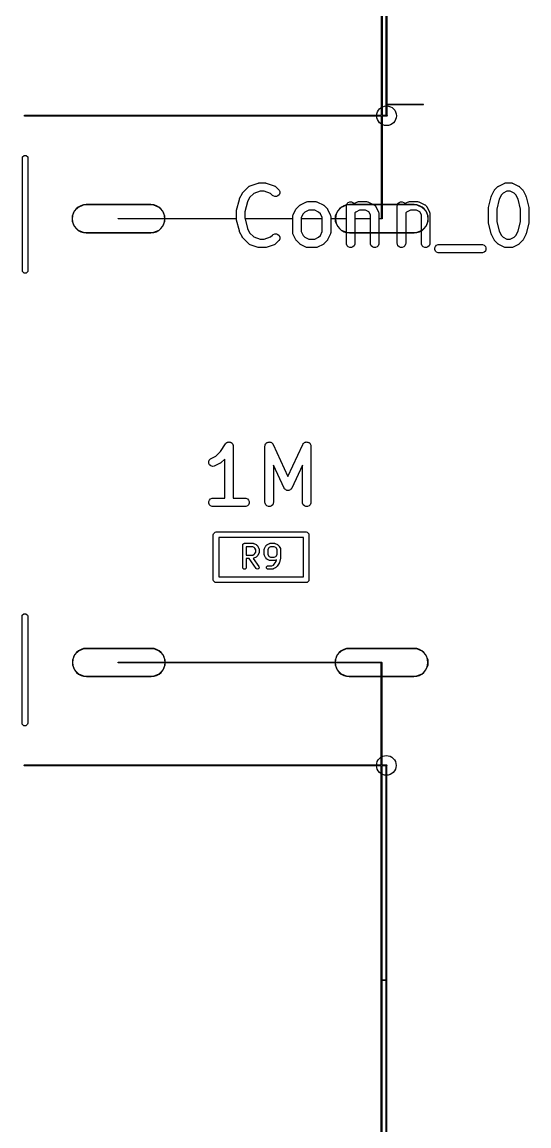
# Model space of a CAD drawing. Extents: x 2.08 to 4.63, y -4.92 to -2.81.
# Drawn here: x 2.085 to 2.44, y -4.408 to -3.635 of the extents above; entities that cross this region are included whole.
import ezdxf

# ---------------------------------------------------------------- set-up
doc = ezdxf.new("R2010")
doc.units = 0
doc.header["$MEASUREMENT"] = 0
doc.layers.add('BLACK', color=7, linetype='CONTINUOUS')

msp = doc.modelspace()

# ---------------------------------------------------------------- linework, layer by layer
at = {"layer": 'BLACK', "linetype": 'CONTINUOUS'}
for p, q in [((2.33661, -3.70046), (2.33661, -3.55321)), ((2.34035, -3.55321), (2.34035, -3.69278)), ((2.337, -3.55617), (2.337, -3.70046)), ((2.33995, -3.70046), (2.33995, -3.55617)), ((2.34035, -3.69278), (2.36574, -3.69278)), ((2.36574, -3.69278), (2.36582, -3.69279)), ((2.36582, -3.69279), (2.36592, -3.6929)), ((2.36592, -3.6929), (2.36592, -3.69305)), ((2.08664, -3.7007), (2.08685, -3.70049)), ((2.08685, -3.70049), (2.087, -3.70046)), ((2.087, -3.70046), (2.33661, -3.70046)), ((2.337, -3.70046), (2.33995, -3.70046)), ((2.36574, -3.69317), (2.34035, -3.69317)), ((2.34035, -3.69317), (2.34035, -3.70053)), ((2.34035, -3.70053), (2.34051, -3.7007)), ((2.36582, -3.69316), (2.36574, -3.69317)), ((2.36592, -3.69305), (2.36582, -3.69316)), ((2.08664, -3.701), (2.08664, -3.7007)), ((2.08685, -3.70121), (2.08664, -3.701)), ((2.087, -3.70124), (2.08685, -3.70121)), ((2.33661, -3.70124), (2.087, -3.70124)), ((2.33661, -3.7727), (2.33661, -3.70124)), ((2.34015, -3.70124), (2.337, -3.70124)), ((2.337, -3.70124), (2.337, -3.7727)), ((2.3403, -3.70121), (2.34015, -3.70124)), ((2.34051, -3.701), (2.3403, -3.70121)), ((2.34051, -3.7007), (2.34051, -3.701)), ((2.08523, -3.73038), (2.08538, -3.72962)), ((2.08523, -3.80912), (2.08523, -3.73038)), ((2.08538, -3.72962), (2.08644, -3.72856)), ((2.08644, -3.72856), (2.08795, -3.72856)), ((2.08795, -3.72856), (2.08902, -3.72962)), ((2.08902, -3.72962), (2.08917, -3.73038)), ((2.08917, -3.73038), (2.08917, -3.80912)), ((2.23939, -3.75476), (2.23946, -3.75468)), ((2.23946, -3.75468), (2.23951, -3.75459)), ((2.23951, -3.75459), (2.23957, -3.75454)), ((2.23957, -3.75454), (2.23976, -3.75432)), ((2.23976, -3.75432), (2.24351, -3.75057)), ((2.24351, -3.75057), (2.24395, -3.7502)), ((2.24395, -3.7502), (2.24405, -3.75016)), ((2.24405, -3.75016), (2.24413, -3.75009)), ((2.24413, -3.75009), (2.24466, -3.74985)), ((2.24466, -3.74985), (2.25028, -3.74798)), ((2.2517, -3.75373), (2.24719, -3.75524)), ((2.25028, -3.74798), (2.25057, -3.74791)), ((2.25057, -3.74791), (2.25064, -3.74788)), ((2.25064, -3.74788), (2.25075, -3.74787)), ((2.25075, -3.74787), (2.25085, -3.74785)), ((2.25085, -3.74785), (2.25093, -3.74786)), ((2.25093, -3.74786), (2.25122, -3.74783)), ((2.25122, -3.74783), (2.25497, -3.74783)), ((2.25449, -3.75373), (2.2517, -3.75373)), ((2.259, -3.75524), (2.25449, -3.75373)), ((2.25497, -3.74783), (2.25526, -3.74786)), ((2.25526, -3.74786), (2.25534, -3.74785)), ((2.25534, -3.74785), (2.25544, -3.74787)), ((2.25544, -3.74787), (2.25554, -3.74788)), ((2.25554, -3.74788), (2.25562, -3.74791)), ((2.25562, -3.74791), (2.2559, -3.74798)), ((2.2559, -3.74798), (2.26153, -3.74985)), ((2.26153, -3.74985), (2.26205, -3.75009)), ((2.26205, -3.75009), (2.26213, -3.75016)), ((2.26213, -3.75016), (2.26223, -3.7502)), ((2.26223, -3.7502), (2.26268, -3.75057)), ((2.26268, -3.75057), (2.26456, -3.75244)), ((2.26456, -3.75244), (2.26492, -3.75289)), ((2.26492, -3.75289), (2.26536, -3.75395)), ((2.26536, -3.75395), (2.26536, -3.75511)), ((2.41356, -3.75696), (2.41543, -3.75321)), ((2.41543, -3.75321), (2.41559, -3.75296)), ((2.41559, -3.75296), (2.41562, -3.75289)), ((2.41562, -3.75289), (2.41568, -3.75281)), ((2.41568, -3.75281), (2.41574, -3.75272)), ((2.41574, -3.75272), (2.4158, -3.75267)), ((2.4158, -3.75267), (2.41598, -3.75244)), ((2.41598, -3.75244), (2.41786, -3.75057)), ((2.41786, -3.75057), (2.41809, -3.75038)), ((2.41809, -3.75038), (2.41814, -3.75032)), ((2.41814, -3.75032), (2.41823, -3.75027)), ((2.41823, -3.75027), (2.41831, -3.7502)), ((2.41831, -3.7502), (2.41838, -3.75017)), ((2.41838, -3.75017), (2.41863, -3.75001)), ((2.41863, -3.75001), (2.42238, -3.74814)), ((2.42439, -3.75373), (2.4217, -3.75508)), ((2.42238, -3.74814), (2.42292, -3.74793)), ((2.42292, -3.74793), (2.42302, -3.74792)), ((2.42302, -3.74792), (2.42312, -3.74788)), ((2.42312, -3.74788), (2.4237, -3.74783)), ((2.4237, -3.74783), (2.42745, -3.74783)), ((2.42675, -3.75373), (2.42439, -3.75373)), ((2.42945, -3.75508), (2.42675, -3.75373)), ((2.42745, -3.74783), (2.42802, -3.74788)), ((2.42802, -3.74788), (2.42812, -3.74792)), ((2.42812, -3.74792), (2.42823, -3.74793)), ((2.42823, -3.74793), (2.42877, -3.74814)), ((2.42877, -3.74814), (2.43252, -3.75001)), ((2.43252, -3.75001), (2.43276, -3.75017)), ((2.43276, -3.75017), (2.43284, -3.7502)), ((2.43284, -3.7502), (2.43292, -3.75027)), ((2.43292, -3.75027), (2.43301, -3.75032)), ((2.43301, -3.75032), (2.43306, -3.75038)), ((2.43306, -3.75038), (2.43328, -3.75057)), ((2.43328, -3.75057), (2.43516, -3.75244)), ((2.43516, -3.75244), (2.43534, -3.75267)), ((2.43534, -3.75267), (2.4354, -3.75272)), ((2.4354, -3.75272), (2.43546, -3.75281)), ((2.43546, -3.75281), (2.43553, -3.75289)), ((2.43553, -3.75289), (2.43556, -3.75296)), ((2.43556, -3.75296), (2.43571, -3.75321)), ((2.43571, -3.75321), (2.43759, -3.75696)), ((2.23523, -3.76694), (2.23711, -3.75944)), ((2.23711, -3.75944), (2.23712, -3.7594)), ((2.23712, -3.75937), (2.23721, -3.75913)), ((2.23712, -3.7594), (2.23712, -3.75937)), ((2.23721, -3.75913), (2.2373, -3.75889)), ((2.2373, -3.75889), (2.23731, -3.75888)), ((2.23731, -3.75888), (2.23733, -3.75883)), ((2.23733, -3.75883), (2.2392, -3.75508)), ((2.2392, -3.75508), (2.23936, -3.75484)), ((2.23936, -3.75484), (2.23939, -3.75476)), ((2.24276, -3.76118), (2.24105, -3.76802)), ((2.24427, -3.75815), (2.24276, -3.76118)), ((2.24719, -3.75524), (2.24427, -3.75815)), ((2.26038, -3.75662), (2.259, -3.75524)), ((2.26083, -3.75698), (2.26038, -3.75662)), ((2.26189, -3.75743), (2.26083, -3.75698)), ((2.26304, -3.75743), (2.26189, -3.75743)), ((2.26411, -3.75698), (2.26304, -3.75743)), ((2.26492, -3.75617), (2.26411, -3.75698)), ((2.26536, -3.75511), (2.26492, -3.75617)), ((2.27989, -3.76314), (2.28364, -3.76126)), ((2.28364, -3.76126), (2.28418, -3.76106)), ((2.28418, -3.76106), (2.28429, -3.76105)), ((2.28429, -3.76105), (2.28439, -3.76101)), ((2.28439, -3.76101), (2.28496, -3.76095)), ((2.28496, -3.76095), (2.29059, -3.76095)), ((2.29059, -3.76095), (2.29116, -3.76101)), ((2.29116, -3.76101), (2.29126, -3.76105)), ((2.29126, -3.76105), (2.29137, -3.76106)), ((2.29137, -3.76106), (2.29191, -3.76126)), ((2.29191, -3.76126), (2.29566, -3.76314)), ((2.31206, -3.76333), (2.31251, -3.76226)), ((2.31251, -3.76226), (2.31332, -3.76145)), ((2.31332, -3.76145), (2.31438, -3.76101)), ((2.31438, -3.76101), (2.31554, -3.76101)), ((2.31554, -3.76101), (2.3166, -3.76145)), ((2.3166, -3.76145), (2.31736, -3.76221)), ((2.31736, -3.76221), (2.31926, -3.76126)), ((2.31926, -3.76126), (2.3198, -3.76106)), ((2.3198, -3.76106), (2.31991, -3.76105)), ((2.31991, -3.76105), (2.32001, -3.76101)), ((2.32001, -3.76101), (2.32058, -3.76095)), ((2.32058, -3.76095), (2.32621, -3.76095)), ((2.32621, -3.76095), (2.32679, -3.76101)), ((2.32679, -3.76101), (2.32688, -3.76105)), ((2.32688, -3.76105), (2.32699, -3.76106)), ((2.32699, -3.76106), (2.32753, -3.76126)), ((2.32753, -3.76126), (2.33128, -3.76314)), ((2.34769, -3.76333), (2.34813, -3.76226)), ((2.34813, -3.76226), (2.34894, -3.76145)), ((2.34894, -3.76145), (2.35001, -3.76101)), ((2.35001, -3.76101), (2.35116, -3.76101)), ((2.35116, -3.76101), (2.35222, -3.76145)), ((2.35222, -3.76145), (2.35299, -3.76221)), ((2.35299, -3.76221), (2.35488, -3.76126)), ((2.35488, -3.76126), (2.35543, -3.76106)), ((2.35543, -3.76106), (2.35553, -3.76105)), ((2.35553, -3.76105), (2.35563, -3.76101)), ((2.35563, -3.76101), (2.35621, -3.76095)), ((2.35621, -3.76095), (2.36183, -3.76095)), ((2.36183, -3.76095), (2.36241, -3.76101)), ((2.36241, -3.76101), (2.3625, -3.76105)), ((2.3625, -3.76105), (2.36261, -3.76106)), ((2.36261, -3.76106), (2.36315, -3.76126)), ((2.36315, -3.76126), (2.3669, -3.76314)), ((2.41146, -3.76506), (2.41333, -3.75756)), ((2.41333, -3.75756), (2.41335, -3.75752)), ((2.41335, -3.7575), (2.41344, -3.75726)), ((2.41335, -3.75752), (2.41335, -3.7575)), ((2.41344, -3.75726), (2.41353, -3.75702)), ((2.41353, -3.75702), (2.41354, -3.757)), ((2.41354, -3.757), (2.41356, -3.75696)), ((2.41898, -3.75931), (2.41728, -3.76614)), ((2.4205, -3.75628), (2.41898, -3.75931)), ((2.4217, -3.75508), (2.4205, -3.75628)), ((2.43064, -3.75628), (2.42945, -3.75508)), ((2.43216, -3.75931), (2.43064, -3.75628)), ((2.43387, -3.76614), (2.43216, -3.75931)), ((2.43759, -3.75696), (2.4376, -3.757)), ((2.4376, -3.757), (2.43762, -3.75702)), ((2.43762, -3.75702), (2.4377, -3.75726)), ((2.4377, -3.75726), (2.43779, -3.7575)), ((2.43779, -3.7575), (2.43779, -3.75752)), ((2.43779, -3.75752), (2.43781, -3.75756)), ((2.43781, -3.75756), (2.43968, -3.76506)), ((2.12026, -3.77098), (2.12173, -3.76743)), ((2.12173, -3.76743), (2.12445, -3.76471)), ((2.12445, -3.76471), (2.12799, -3.76324)), ((2.12799, -3.76324), (2.12991, -3.76306)), ((2.12991, -3.76306), (2.17519, -3.76306)), ((2.17519, -3.76306), (2.12991, -3.76306)), ((2.17519, -3.76306), (2.17711, -3.76324)), ((2.17711, -3.76324), (2.18066, -3.76471)), ((2.18066, -3.76471), (2.18337, -3.76743)), ((2.18337, -3.76743), (2.18484, -3.77098)), ((2.23514, -3.76765), (2.23515, -3.76755)), ((2.23514, -3.7727), (2.23514, -3.76765)), ((2.23515, -3.76751), (2.23518, -3.76729)), ((2.23515, -3.76755), (2.23515, -3.76751)), ((2.23518, -3.76729), (2.2352, -3.76708)), ((2.2352, -3.76708), (2.23522, -3.76704)), ((2.23522, -3.76704), (2.23523, -3.76694)), ((2.24105, -3.76802), (2.24105, -3.7727)), ((2.27462, -3.77062), (2.27482, -3.77008)), ((2.27482, -3.77008), (2.2767, -3.76633)), ((2.2767, -3.76633), (2.27686, -3.76608)), ((2.27686, -3.76608), (2.27688, -3.76601)), ((2.27688, -3.76601), (2.27695, -3.76593)), ((2.27695, -3.76593), (2.27701, -3.76584)), ((2.27701, -3.76584), (2.27707, -3.76579)), ((2.27707, -3.76579), (2.27725, -3.76557)), ((2.27725, -3.76557), (2.27913, -3.76369)), ((2.27913, -3.76369), (2.27935, -3.7635)), ((2.27935, -3.7635), (2.2794, -3.76345)), ((2.2794, -3.76345), (2.27949, -3.76339)), ((2.27949, -3.76339), (2.27957, -3.76332)), ((2.27957, -3.76332), (2.27965, -3.76329)), ((2.27965, -3.76329), (2.27989, -3.76314)), ((2.28177, -3.7694), (2.28042, -3.7721)), ((2.28296, -3.76821), (2.28177, -3.7694)), ((2.28566, -3.76686), (2.28296, -3.76821)), ((2.28989, -3.76686), (2.28566, -3.76686)), ((2.29259, -3.76821), (2.28989, -3.76686)), ((2.29379, -3.7694), (2.29259, -3.76821)), ((2.29513, -3.7721), (2.29379, -3.7694)), ((2.29566, -3.76314), (2.29591, -3.76329)), ((2.29591, -3.76329), (2.29598, -3.76332)), ((2.29598, -3.76332), (2.29606, -3.76339)), ((2.29606, -3.76339), (2.29615, -3.76345)), ((2.29615, -3.76345), (2.2962, -3.7635)), ((2.2962, -3.7635), (2.29643, -3.76369)), ((2.29643, -3.76369), (2.2983, -3.76557)), ((2.2983, -3.76557), (2.29849, -3.76579)), ((2.29849, -3.76579), (2.29855, -3.76584)), ((2.29855, -3.76584), (2.2986, -3.76593)), ((2.2986, -3.76593), (2.29867, -3.76601)), ((2.29867, -3.76601), (2.2987, -3.76608)), ((2.2987, -3.76608), (2.29885, -3.76633)), ((2.29885, -3.76633), (2.30073, -3.77008)), ((2.30073, -3.77008), (2.30094, -3.77062)), ((2.30451, -3.77098), (2.30598, -3.76743)), ((2.30598, -3.76743), (2.3087, -3.76471)), ((2.3087, -3.76471), (2.31225, -3.76324)), ((2.31201, -3.7639), (2.31206, -3.76333)), ((2.31201, -3.7727), (2.31201, -3.7639)), ((2.31225, -3.76324), (2.31417, -3.76306)), ((2.31417, -3.76306), (2.35944, -3.76306)), ((2.35944, -3.76306), (2.31417, -3.76306)), ((2.31858, -3.76821), (2.31791, -3.76888)), ((2.31791, -3.76888), (2.31791, -3.7727)), ((2.32128, -3.76686), (2.31858, -3.76821)), ((2.32551, -3.76686), (2.32128, -3.76686)), ((2.32776, -3.76798), (2.32551, -3.76686)), ((2.32888, -3.77022), (2.32776, -3.76798)), ((2.33128, -3.76314), (2.33138, -3.7632)), ((2.33138, -3.7632), (2.33142, -3.76321)), ((2.33142, -3.76321), (2.33148, -3.76326)), ((2.33148, -3.76326), (2.33177, -3.76345)), ((2.33177, -3.76345), (2.33201, -3.76373)), ((2.33201, -3.76373), (2.33229, -3.76397)), ((2.33229, -3.76397), (2.33247, -3.76426)), ((2.33247, -3.76426), (2.33252, -3.76432)), ((2.33252, -3.76432), (2.33254, -3.76436)), ((2.33254, -3.76436), (2.3326, -3.76446)), ((2.3326, -3.76446), (2.33447, -3.76821)), ((2.33447, -3.76821), (2.33468, -3.76875)), ((2.33468, -3.76875), (2.33469, -3.76885)), ((2.33469, -3.76885), (2.33473, -3.76895)), ((2.33473, -3.76895), (2.33479, -3.76953)), ((2.33479, -3.76953), (2.33479, -3.7727)), ((2.34763, -3.7639), (2.34769, -3.76333)), ((2.34763, -3.79015), (2.34763, -3.7639)), ((2.3542, -3.76821), (2.35353, -3.76888)), ((2.35353, -3.76888), (2.35353, -3.79015)), ((2.3569, -3.76686), (2.3542, -3.76821)), ((2.36113, -3.76686), (2.3569, -3.76686)), ((2.35944, -3.76306), (2.36136, -3.76324)), ((2.36338, -3.76798), (2.36113, -3.76686)), ((2.36136, -3.76324), (2.36491, -3.76471)), ((2.3645, -3.77022), (2.36338, -3.76798)), ((2.36491, -3.76471), (2.36763, -3.76743)), ((2.3669, -3.76314), (2.367, -3.7632)), ((2.367, -3.7632), (2.36704, -3.76321)), ((2.36704, -3.76321), (2.3671, -3.76326)), ((2.3671, -3.76326), (2.36739, -3.76345)), ((2.36739, -3.76345), (2.36763, -3.76373)), ((2.36763, -3.76373), (2.36791, -3.76397)), ((2.36763, -3.76743), (2.36909, -3.77098)), ((2.36791, -3.76397), (2.3681, -3.76426)), ((2.3681, -3.76426), (2.36814, -3.76432)), ((2.36814, -3.76432), (2.36816, -3.76436)), ((2.36816, -3.76436), (2.36822, -3.76446)), ((2.36822, -3.76446), (2.3701, -3.76821)), ((2.3701, -3.76821), (2.3703, -3.76875)), ((2.3703, -3.76875), (2.37031, -3.76885)), ((2.37031, -3.76885), (2.37035, -3.76895)), ((2.37035, -3.76895), (2.37041, -3.76953)), ((2.37041, -3.76953), (2.37041, -3.79015)), ((2.41137, -3.76563), (2.41141, -3.76542)), ((2.41138, -3.76568), (2.41137, -3.76563)), ((2.41137, -3.76578), (2.41138, -3.76568)), ((2.41137, -3.77515), (2.41137, -3.76578)), ((2.41141, -3.76542), (2.41143, -3.7652)), ((2.41143, -3.7652), (2.41144, -3.76516)), ((2.41144, -3.76516), (2.41146, -3.76506)), ((2.41728, -3.76614), (2.41728, -3.77479)), ((2.43387, -3.77479), (2.43387, -3.76614)), ((2.43968, -3.76506), (2.4397, -3.76516)), ((2.4397, -3.76516), (2.43972, -3.7652)), ((2.43972, -3.7652), (2.43974, -3.76542)), ((2.43974, -3.76542), (2.43977, -3.76563)), ((2.43977, -3.76563), (2.43976, -3.76568)), ((2.43976, -3.76568), (2.43977, -3.76578)), ((2.43977, -3.76578), (2.43977, -3.77515)), ((2.12026, -3.77482), (2.12026, -3.77098)), ((2.12173, -3.77837), (2.12026, -3.77482)), ((2.15237, -3.77282), (2.15248, -3.77272)), ((2.15237, -3.77297), (2.15237, -3.77282)), ((2.15248, -3.77308), (2.15237, -3.77297)), ((2.15248, -3.77272), (2.15255, -3.7727)), ((2.15255, -3.77309), (2.15248, -3.77308)), ((2.15255, -3.7727), (2.23514, -3.7727)), ((2.23514, -3.77309), (2.15255, -3.77309)), ((2.18484, -3.77482), (2.18337, -3.77837)), ((2.18484, -3.77098), (2.18484, -3.77482)), ((2.23514, -3.77328), (2.23514, -3.77309)), ((2.23515, -3.77338), (2.23514, -3.77328)), ((2.23515, -3.77342), (2.23515, -3.77338)), ((2.23518, -3.77364), (2.23515, -3.77342)), ((2.2352, -3.77385), (2.23518, -3.77364)), ((2.23522, -3.77389), (2.2352, -3.77385)), ((2.23523, -3.77399), (2.23522, -3.77389)), ((2.23711, -3.78149), (2.23523, -3.77399)), ((2.24105, -3.7727), (2.27451, -3.7727)), ((2.27451, -3.77309), (2.24109, -3.77309)), ((2.24109, -3.77309), (2.24276, -3.77975)), ((2.27451, -3.7714), (2.27457, -3.77083)), ((2.27451, -3.7727), (2.27451, -3.7714)), ((2.27451, -3.78265), (2.27451, -3.77309)), ((2.27457, -3.77083), (2.27461, -3.77073)), ((2.27461, -3.77073), (2.27462, -3.77062)), ((2.28042, -3.7721), (2.28042, -3.7727)), ((2.28042, -3.7727), (2.29513, -3.7727)), ((2.28042, -3.77309), (2.28042, -3.78195)), ((2.29513, -3.77309), (2.28042, -3.77309)), ((2.29513, -3.7727), (2.29513, -3.7721)), ((2.29513, -3.78195), (2.29513, -3.77309)), ((2.30094, -3.77062), (2.30094, -3.77073)), ((2.30094, -3.77073), (2.30098, -3.77083)), ((2.30098, -3.77083), (2.30104, -3.7714)), ((2.30104, -3.7714), (2.30104, -3.7727)), ((2.30104, -3.7727), (2.31201, -3.7727)), ((2.31201, -3.77309), (2.30104, -3.77309)), ((2.30104, -3.77309), (2.30104, -3.78265)), ((2.30451, -3.77482), (2.30451, -3.77098)), ((2.30598, -3.77837), (2.30451, -3.77482)), ((2.31201, -3.79015), (2.31201, -3.77309)), ((2.31791, -3.7727), (2.32888, -3.7727)), ((2.32888, -3.77309), (2.31791, -3.77309)), ((2.31791, -3.77309), (2.31791, -3.79015)), ((2.32888, -3.7727), (2.32888, -3.77022)), ((2.32888, -3.79015), (2.32888, -3.77309)), ((2.33479, -3.7727), (2.33661, -3.7727)), ((2.3368, -3.77309), (2.33479, -3.77309)), ((2.33479, -3.77309), (2.33479, -3.79015)), ((2.33688, -3.77308), (2.3368, -3.77309)), ((2.33699, -3.77297), (2.33688, -3.77308)), ((2.33699, -3.77278), (2.33696, -3.7728)), ((2.33696, -3.7728), (2.33699, -3.77282)), ((2.337, -3.7727), (2.33699, -3.77278)), ((2.33699, -3.77282), (2.33699, -3.77297)), ((2.3645, -3.79015), (2.3645, -3.77022)), ((2.36909, -3.77482), (2.36763, -3.77837)), ((2.36909, -3.77098), (2.36909, -3.77482)), ((2.41138, -3.77525), (2.41137, -3.77515)), ((2.41137, -3.7753), (2.41138, -3.77525)), ((2.41141, -3.77551), (2.41137, -3.7753)), ((2.41143, -3.77573), (2.41141, -3.77551)), ((2.41144, -3.77577), (2.41143, -3.77573)), ((2.41146, -3.77587), (2.41144, -3.77577)), ((2.41333, -3.78337), (2.41146, -3.77587)), ((2.41728, -3.77479), (2.41898, -3.78162)), ((2.43216, -3.78162), (2.43387, -3.77479)), ((2.43968, -3.77587), (2.43781, -3.78337)), ((2.4397, -3.77577), (2.43968, -3.77587)), ((2.43972, -3.77573), (2.4397, -3.77577)), ((2.43974, -3.77551), (2.43972, -3.77573)), ((2.43977, -3.7753), (2.43974, -3.77551)), ((2.43977, -3.77515), (2.43976, -3.77525)), ((2.43976, -3.77525), (2.43977, -3.7753)), ((2.12445, -3.78108), (2.12173, -3.77837)), ((2.12799, -3.78255), (2.12445, -3.78108)), ((2.12991, -3.78274), (2.12799, -3.78255)), ((2.17519, -3.78274), (2.12991, -3.78274)), ((2.12991, -3.78274), (2.17519, -3.78274)), ((2.17711, -3.78255), (2.17519, -3.78274)), ((2.18066, -3.78108), (2.17711, -3.78255)), ((2.18337, -3.77837), (2.18066, -3.78108)), ((2.23712, -3.78154), (2.23711, -3.78149)), ((2.23712, -3.78156), (2.23712, -3.78154)), ((2.23721, -3.7818), (2.23712, -3.78156)), ((2.2373, -3.78204), (2.23721, -3.7818)), ((2.23731, -3.78205), (2.2373, -3.78204)), ((2.23733, -3.7821), (2.23731, -3.78205)), ((2.2392, -3.78585), (2.23733, -3.7821)), ((2.24276, -3.77975), (2.24427, -3.78278)), ((2.24427, -3.78278), (2.24719, -3.78569)), ((2.259, -3.78569), (2.26038, -3.78431)), ((2.26038, -3.78431), (2.26083, -3.78395)), ((2.26083, -3.78395), (2.26189, -3.7835)), ((2.26189, -3.7835), (2.26304, -3.7835)), ((2.26304, -3.7835), (2.26411, -3.78395)), ((2.26411, -3.78395), (2.26492, -3.78476)), ((2.26492, -3.78476), (2.26536, -3.78582)), ((2.27457, -3.78323), (2.27451, -3.78265)), ((2.27461, -3.78333), (2.27457, -3.78323)), ((2.27462, -3.78343), (2.27461, -3.78333)), ((2.27482, -3.78397), (2.27462, -3.78343)), ((2.2767, -3.78772), (2.27482, -3.78397)), ((2.28042, -3.78195), (2.28177, -3.78465)), ((2.28177, -3.78465), (2.28296, -3.78585)), ((2.29259, -3.78585), (2.29379, -3.78465)), ((2.29379, -3.78465), (2.29513, -3.78195)), ((2.30073, -3.78397), (2.29885, -3.78772)), ((2.30094, -3.78343), (2.30073, -3.78397)), ((2.30098, -3.78323), (2.30094, -3.78333)), ((2.30094, -3.78333), (2.30094, -3.78343)), ((2.30104, -3.78265), (2.30098, -3.78323)), ((2.3087, -3.78108), (2.30598, -3.77837)), ((2.31225, -3.78255), (2.3087, -3.78108)), ((2.31417, -3.78274), (2.31225, -3.78255)), ((2.35944, -3.78274), (2.31417, -3.78274)), ((2.31417, -3.78274), (2.35944, -3.78274)), ((2.36136, -3.78255), (2.35944, -3.78274)), ((2.36491, -3.78108), (2.36136, -3.78255)), ((2.36763, -3.77837), (2.36491, -3.78108)), ((2.41335, -3.78341), (2.41333, -3.78337)), ((2.41335, -3.78343), (2.41335, -3.78341)), ((2.41344, -3.78367), (2.41335, -3.78343)), ((2.41353, -3.78391), (2.41344, -3.78367)), ((2.41354, -3.78393), (2.41353, -3.78391)), ((2.41356, -3.78397), (2.41354, -3.78393)), ((2.41543, -3.78772), (2.41356, -3.78397)), ((2.41898, -3.78162), (2.4205, -3.78465)), ((2.4205, -3.78465), (2.4217, -3.78585)), ((2.42945, -3.78585), (2.43064, -3.78465)), ((2.43064, -3.78465), (2.43216, -3.78162)), ((2.43759, -3.78397), (2.43571, -3.78772)), ((2.4376, -3.78393), (2.43759, -3.78397)), ((2.43762, -3.78391), (2.4376, -3.78393)), ((2.4377, -3.78367), (2.43762, -3.78391)), ((2.43779, -3.78343), (2.4377, -3.78367)), ((2.43781, -3.78337), (2.43779, -3.78341)), ((2.43779, -3.78341), (2.43779, -3.78343)), ((2.23936, -3.78609), (2.2392, -3.78585)), ((2.23939, -3.78617), (2.23936, -3.78609)), ((2.23946, -3.78625), (2.23939, -3.78617)), ((2.23951, -3.78634), (2.23946, -3.78625)), ((2.23957, -3.78639), (2.23951, -3.78634)), ((2.23976, -3.78661), (2.23957, -3.78639)), ((2.24351, -3.79036), (2.23976, -3.78661)), ((2.24395, -3.79073), (2.24351, -3.79036)), ((2.24405, -3.79077), (2.24395, -3.79073)), ((2.24413, -3.79084), (2.24405, -3.79077)), ((2.24466, -3.79108), (2.24413, -3.79084)), ((2.25028, -3.79295), (2.24466, -3.79108)), ((2.24719, -3.78569), (2.2517, -3.7872)), ((2.25057, -3.79302), (2.25028, -3.79295)), ((2.25064, -3.79305), (2.25057, -3.79302)), ((2.25075, -3.79306), (2.25064, -3.79305)), ((2.25085, -3.79308), (2.25075, -3.79306)), ((2.25093, -3.79307), (2.25085, -3.79308)), ((2.25122, -3.7931), (2.25093, -3.79307)), ((2.25497, -3.7931), (2.25122, -3.7931)), ((2.2517, -3.7872), (2.25449, -3.7872)), ((2.25449, -3.7872), (2.259, -3.78569)), ((2.25526, -3.79307), (2.25497, -3.7931)), ((2.25534, -3.79308), (2.25526, -3.79307)), ((2.25544, -3.79306), (2.25534, -3.79308)), ((2.25554, -3.79305), (2.25544, -3.79306)), ((2.25562, -3.79302), (2.25554, -3.79305)), ((2.2559, -3.79295), (2.25562, -3.79302)), ((2.26153, -3.79108), (2.2559, -3.79295)), ((2.26205, -3.79084), (2.26153, -3.79108)), ((2.26213, -3.79077), (2.26205, -3.79084)), ((2.26223, -3.79073), (2.26213, -3.79077)), ((2.26268, -3.79036), (2.26223, -3.79073)), ((2.26456, -3.78849), (2.26268, -3.79036)), ((2.26492, -3.78804), (2.26456, -3.78849)), ((2.26536, -3.78698), (2.26492, -3.78804)), ((2.26536, -3.78582), (2.26536, -3.78698)), ((2.27686, -3.78797), (2.2767, -3.78772)), ((2.27688, -3.78804), (2.27686, -3.78797)), ((2.27695, -3.78812), (2.27688, -3.78804)), ((2.27701, -3.78821), (2.27695, -3.78812)), ((2.27707, -3.78826), (2.27701, -3.78821)), ((2.27725, -3.78849), (2.27707, -3.78826)), ((2.27913, -3.79036), (2.27725, -3.78849)), ((2.27935, -3.79055), (2.27913, -3.79036)), ((2.2794, -3.79061), (2.27935, -3.79055)), ((2.27949, -3.79066), (2.2794, -3.79061)), ((2.27957, -3.79073), (2.27949, -3.79066)), ((2.27965, -3.79076), (2.27957, -3.79073)), ((2.27989, -3.79092), (2.27965, -3.79076)), ((2.28364, -3.79279), (2.27989, -3.79092)), ((2.28296, -3.78585), (2.28566, -3.7872)), ((2.28418, -3.793), (2.28364, -3.79279)), ((2.28429, -3.79301), (2.28418, -3.793)), ((2.28439, -3.79305), (2.28429, -3.79301)), ((2.28496, -3.7931), (2.28439, -3.79305)), ((2.29059, -3.7931), (2.28496, -3.7931)), ((2.28566, -3.7872), (2.28989, -3.7872)), ((2.28989, -3.7872), (2.29259, -3.78585)), ((2.29116, -3.79305), (2.29059, -3.7931)), ((2.29126, -3.79301), (2.29116, -3.79305)), ((2.29137, -3.793), (2.29126, -3.79301)), ((2.29191, -3.79279), (2.29137, -3.793)), ((2.29566, -3.79092), (2.29191, -3.79279)), ((2.29591, -3.79076), (2.29566, -3.79092)), ((2.29598, -3.79073), (2.29591, -3.79076)), ((2.29606, -3.79066), (2.29598, -3.79073)), ((2.29615, -3.79061), (2.29606, -3.79066)), ((2.2962, -3.79055), (2.29615, -3.79061)), ((2.29643, -3.79036), (2.2962, -3.79055)), ((2.2983, -3.78849), (2.29643, -3.79036)), ((2.29849, -3.78826), (2.2983, -3.78849)), ((2.29855, -3.78821), (2.29849, -3.78826)), ((2.2986, -3.78812), (2.29855, -3.78821)), ((2.29867, -3.78804), (2.2986, -3.78812)), ((2.2987, -3.78797), (2.29867, -3.78804)), ((2.29885, -3.78772), (2.2987, -3.78797)), ((2.31206, -3.79073), (2.31201, -3.79015)), ((2.31251, -3.79179), (2.31206, -3.79073)), ((2.31332, -3.79261), (2.31251, -3.79179)), ((2.31438, -3.79305), (2.31332, -3.79261)), ((2.31554, -3.79305), (2.31438, -3.79305)), ((2.3166, -3.79261), (2.31554, -3.79305)), ((2.31742, -3.79179), (2.3166, -3.79261)), ((2.31786, -3.79073), (2.31742, -3.79179)), ((2.31791, -3.79015), (2.31786, -3.79073)), ((2.32894, -3.79073), (2.32888, -3.79015)), ((2.32938, -3.79179), (2.32894, -3.79073)), ((2.33019, -3.79261), (2.32938, -3.79179)), ((2.33126, -3.79305), (2.33019, -3.79261)), ((2.33241, -3.79305), (2.33126, -3.79305)), ((2.33347, -3.79261), (2.33241, -3.79305)), ((2.33429, -3.79179), (2.33347, -3.79261)), ((2.33473, -3.79073), (2.33429, -3.79179)), ((2.33479, -3.79015), (2.33473, -3.79073)), ((2.34769, -3.79073), (2.34763, -3.79015)), ((2.34813, -3.79179), (2.34769, -3.79073)), ((2.34894, -3.79261), (2.34813, -3.79179)), ((2.35001, -3.79305), (2.34894, -3.79261)), ((2.35116, -3.79305), (2.35001, -3.79305)), ((2.35222, -3.79261), (2.35116, -3.79305)), ((2.35304, -3.79179), (2.35222, -3.79261)), ((2.35348, -3.79073), (2.35304, -3.79179)), ((2.35353, -3.79015), (2.35348, -3.79073)), ((2.36456, -3.79073), (2.3645, -3.79015)), ((2.365, -3.79179), (2.36456, -3.79073)), ((2.36581, -3.79261), (2.365, -3.79179)), ((2.36688, -3.79305), (2.36581, -3.79261)), ((2.36803, -3.79305), (2.36688, -3.79305)), ((2.36909, -3.79261), (2.36803, -3.79305)), ((2.36991, -3.79179), (2.36909, -3.79261)), ((2.37035, -3.79073), (2.36991, -3.79179)), ((2.37041, -3.79015), (2.37035, -3.79073)), ((2.37393, -3.79332), (2.37437, -3.79226)), ((2.37393, -3.79448), (2.37393, -3.79332)), ((2.37437, -3.79226), (2.37519, -3.79144)), ((2.37519, -3.79144), (2.37625, -3.791)), ((2.37625, -3.791), (2.37683, -3.79095)), ((2.37683, -3.79095), (2.40682, -3.79095)), ((2.40682, -3.79095), (2.4074, -3.791)), ((2.4074, -3.791), (2.40846, -3.79144)), ((2.40846, -3.79144), (2.40928, -3.79226)), ((2.40928, -3.79226), (2.40972, -3.79332)), ((2.40972, -3.79332), (2.40972, -3.79448)), ((2.41559, -3.78797), (2.41543, -3.78772)), ((2.41562, -3.78804), (2.41559, -3.78797)), ((2.41568, -3.78812), (2.41562, -3.78804)), ((2.41574, -3.78821), (2.41568, -3.78812)), ((2.4158, -3.78826), (2.41574, -3.78821)), ((2.41598, -3.78849), (2.4158, -3.78826)), ((2.41786, -3.79036), (2.41598, -3.78849)), ((2.41809, -3.79055), (2.41786, -3.79036)), ((2.41814, -3.79061), (2.41809, -3.79055)), ((2.41823, -3.79066), (2.41814, -3.79061)), ((2.41831, -3.79073), (2.41823, -3.79066)), ((2.41838, -3.79076), (2.41831, -3.79073)), ((2.41863, -3.79092), (2.41838, -3.79076)), ((2.42238, -3.79279), (2.41863, -3.79092)), ((2.4217, -3.78585), (2.42439, -3.7872)), ((2.42292, -3.793), (2.42238, -3.79279)), ((2.42302, -3.79301), (2.42292, -3.793)), ((2.42312, -3.79305), (2.42302, -3.79301)), ((2.4237, -3.7931), (2.42312, -3.79305)), ((2.42745, -3.7931), (2.4237, -3.7931)), ((2.42439, -3.7872), (2.42675, -3.7872)), ((2.42675, -3.7872), (2.42945, -3.78585)), ((2.42802, -3.79305), (2.42745, -3.7931)), ((2.42812, -3.79301), (2.42802, -3.79305)), ((2.42823, -3.793), (2.42812, -3.79301)), ((2.42877, -3.79279), (2.42823, -3.793)), ((2.43252, -3.79092), (2.42877, -3.79279)), ((2.43276, -3.79076), (2.43252, -3.79092)), ((2.43284, -3.79073), (2.43276, -3.79076)), ((2.43292, -3.79066), (2.43284, -3.79073)), ((2.43301, -3.79061), (2.43292, -3.79066)), ((2.43306, -3.79055), (2.43301, -3.79061)), ((2.43328, -3.79036), (2.43306, -3.79055)), ((2.43516, -3.78849), (2.43328, -3.79036)), ((2.43534, -3.78826), (2.43516, -3.78849)), ((2.4354, -3.78821), (2.43534, -3.78826)), ((2.43546, -3.78812), (2.4354, -3.78821)), ((2.43553, -3.78804), (2.43546, -3.78812)), ((2.43556, -3.78797), (2.43553, -3.78804)), ((2.43571, -3.78772), (2.43556, -3.78797)), ((2.37437, -3.79554), (2.37393, -3.79448)), ((2.37519, -3.79635), (2.37437, -3.79554)), ((2.37625, -3.7968), (2.37519, -3.79635)), ((2.37683, -3.79685), (2.37625, -3.7968)), ((2.40682, -3.79685), (2.37683, -3.79685)), ((2.4074, -3.7968), (2.40682, -3.79685)), ((2.40846, -3.79635), (2.4074, -3.7968)), ((2.40928, -3.79554), (2.40846, -3.79635)), ((2.40972, -3.79448), (2.40928, -3.79554)), ((2.08538, -3.80987), (2.08523, -3.80912)), ((2.08644, -3.81094), (2.08538, -3.80987)), ((2.08795, -3.81094), (2.08644, -3.81094)), ((2.08902, -3.80987), (2.08795, -3.81094)), ((2.08917, -3.80912), (2.08902, -3.80987)), ((2.22383, -3.93582), (2.22742, -3.93044)), ((2.22742, -3.93044), (2.22778, -3.92999)), ((2.22742, -3.93044), (2.22742, -3.93044)), ((2.22742, -3.93044), (2.22742, -3.93044)), ((2.22742, -3.93044), (2.22742, -3.93044)), ((2.22778, -3.92999), (2.22802, -3.92983)), ((2.22802, -3.92983), (2.22823, -3.92962)), ((2.22823, -3.92962), (2.2285, -3.92951)), ((2.2285, -3.92951), (2.22874, -3.92935)), ((2.22874, -3.92935), (2.22903, -3.9293)), ((2.22903, -3.9293), (2.2293, -3.92918)), ((2.2293, -3.92918), (2.22959, -3.92918)), ((2.22959, -3.92918), (2.22987, -3.92913)), ((2.22987, -3.92913), (2.23016, -3.92918)), ((2.23016, -3.92918), (2.23045, -3.92918)), ((2.23045, -3.92918), (2.23072, -3.92929)), ((2.23072, -3.92929), (2.231, -3.92935)), ((2.231, -3.92935), (2.23124, -3.92951)), ((2.23124, -3.92951), (2.23151, -3.92962)), ((2.23151, -3.92962), (2.23172, -3.92983)), ((2.23172, -3.92983), (2.23196, -3.92999)), ((2.23196, -3.92999), (2.23212, -3.93023)), ((2.23212, -3.93023), (2.23233, -3.93044)), ((2.23233, -3.93044), (2.23244, -3.93071)), ((2.23244, -3.93071), (2.2326, -3.93095)), ((2.2326, -3.93095), (2.23266, -3.93123)), ((2.23266, -3.93123), (2.23277, -3.9315)), ((2.23277, -3.9315), (2.23282, -3.93207)), ((2.23282, -3.93207), (2.23282, -3.93208)), ((2.23282, -3.93208), (2.23282, -3.93208)), ((2.23282, -3.93208), (2.23282, -3.93208)), ((2.23282, -3.93208), (2.23282, -3.9685)), ((2.25504, -3.93208), (2.25508, -3.9317)), ((2.25504, -3.97145), (2.25504, -3.93208)), ((2.25508, -3.93163), (2.25509, -3.93159)), ((2.25508, -3.9317), (2.25508, -3.93163)), ((2.25509, -3.93159), (2.2551, -3.9315)), ((2.2551, -3.9315), (2.25529, -3.93103)), ((2.25529, -3.93103), (2.25547, -3.93055)), ((2.25547, -3.93055), (2.25551, -3.9305)), ((2.25551, -3.9305), (2.25554, -3.93044)), ((2.25554, -3.93044), (2.2559, -3.93008)), ((2.2559, -3.93008), (2.25625, -3.9297)), ((2.25625, -3.9297), (2.25631, -3.92967)), ((2.25631, -3.92967), (2.25635, -3.92962)), ((2.25635, -3.92962), (2.25683, -3.92943)), ((2.25683, -3.92943), (2.25729, -3.92921)), ((2.25729, -3.92921), (2.25736, -3.92921)), ((2.25736, -3.92921), (2.25742, -3.92918)), ((2.25742, -3.92918), (2.25793, -3.92918)), ((2.25793, -3.92918), (2.25844, -3.92916)), ((2.25844, -3.92916), (2.2585, -3.92918)), ((2.2585, -3.92918), (2.25857, -3.92918)), ((2.25857, -3.92918), (2.25904, -3.92938)), ((2.25904, -3.92938), (2.25952, -3.92955)), ((2.25952, -3.92955), (2.25957, -3.9296)), ((2.25957, -3.9296), (2.25963, -3.92962)), ((2.25963, -3.92962), (2.26, -3.92999)), ((2.26, -3.92999), (2.26037, -3.93033)), ((2.26037, -3.93033), (2.26042, -3.93041)), ((2.26042, -3.93041), (2.26045, -3.93044)), ((2.26045, -3.93044), (2.26048, -3.9305)), ((2.26048, -3.9305), (2.26067, -3.93083)), ((2.26067, -3.93083), (2.27112, -3.95322)), ((2.27112, -3.95322), (2.28156, -3.93083)), ((2.28156, -3.93083), (2.28176, -3.9305)), ((2.28176, -3.9305), (2.28179, -3.93044)), ((2.28179, -3.93044), (2.28181, -3.93041)), ((2.28181, -3.93041), (2.28186, -3.93033)), ((2.28186, -3.93033), (2.28224, -3.92999)), ((2.28224, -3.92999), (2.2826, -3.92962)), ((2.2826, -3.92962), (2.28266, -3.9296)), ((2.28266, -3.9296), (2.28271, -3.92955)), ((2.28271, -3.92955), (2.28319, -3.92938)), ((2.28319, -3.92938), (2.28366, -3.92918)), ((2.28366, -3.92918), (2.28373, -3.92918)), ((2.28373, -3.92918), (2.28379, -3.92916)), ((2.28379, -3.92916), (2.2843, -3.92918)), ((2.2843, -3.92918), (2.28482, -3.92918)), ((2.28482, -3.92918), (2.28488, -3.92921)), ((2.28488, -3.92921), (2.28494, -3.92921)), ((2.28494, -3.92921), (2.28541, -3.92943)), ((2.28541, -3.92943), (2.28588, -3.92962)), ((2.28588, -3.92962), (2.28593, -3.92967)), ((2.28593, -3.92967), (2.28599, -3.9297)), ((2.28599, -3.9297), (2.28633, -3.93008)), ((2.28633, -3.93008), (2.2867, -3.93044)), ((2.2867, -3.93044), (2.28672, -3.9305)), ((2.28672, -3.9305), (2.28677, -3.93055)), ((2.28677, -3.93055), (2.28694, -3.93103)), ((2.28694, -3.93103), (2.28714, -3.9315)), ((2.28714, -3.9315), (2.28715, -3.93159)), ((2.28715, -3.93159), (2.28716, -3.93163)), ((2.28716, -3.93163), (2.28716, -3.9317)), ((2.28716, -3.9317), (2.28719, -3.93208)), ((2.28719, -3.93208), (2.28719, -3.97145)), ((2.2173, -3.94069), (2.22062, -3.93903)), ((2.22062, -3.93903), (2.22383, -3.93582)), ((2.21569, -3.94296), (2.21606, -3.94187)), ((2.21578, -3.94411), (2.21569, -3.94296)), ((2.21629, -3.94514), (2.21578, -3.94411)), ((2.21606, -3.94187), (2.21681, -3.941)), ((2.21716, -3.94589), (2.21629, -3.94514)), ((2.21681, -3.941), (2.2173, -3.94069)), ((2.21825, -3.94626), (2.21716, -3.94589)), ((2.2194, -3.94618), (2.21825, -3.94626)), ((2.21994, -3.94597), (2.2194, -3.94618)), ((2.22369, -3.94409), (2.21994, -3.94597)), ((2.22394, -3.94394), (2.22369, -3.94409)), ((2.22401, -3.94391), (2.22394, -3.94394)), ((2.22409, -3.94384), (2.22401, -3.94391)), ((2.22418, -3.94379), (2.22409, -3.94384)), ((2.22423, -3.94373), (2.22418, -3.94379)), ((2.22446, -3.94354), (2.22423, -3.94373)), ((2.22692, -3.94108), (2.22446, -3.94354)), ((2.22692, -3.9685), (2.22692, -3.94108)), ((2.26844, -3.96145), (2.26095, -3.94539)), ((2.26095, -3.94539), (2.26095, -3.97145)), ((2.28129, -3.94539), (2.27379, -3.96145)), ((2.28129, -3.97145), (2.28129, -3.94539)), ((2.26857, -3.96166), (2.26844, -3.96145)), ((2.26859, -3.96173), (2.26857, -3.96166)), ((2.26864, -3.96178), (2.26859, -3.96173)), ((2.26874, -3.96195), (2.26864, -3.96178)), ((2.26907, -3.96225), (2.26874, -3.96195)), ((2.26937, -3.96258), (2.26907, -3.96225)), ((2.26949, -3.96264), (2.26937, -3.96258)), ((2.26959, -3.96273), (2.26949, -3.96264)), ((2.27001, -3.96288), (2.26959, -3.96273)), ((2.27041, -3.96307), (2.27001, -3.96288)), ((2.27055, -3.96307), (2.27041, -3.96307)), ((2.27067, -3.96312), (2.27055, -3.96307)), ((2.27112, -3.9631), (2.27067, -3.96312)), ((2.27157, -3.96312), (2.27112, -3.9631)), ((2.27169, -3.96307), (2.27157, -3.96312)), ((2.27182, -3.96307), (2.27169, -3.96307)), ((2.27223, -3.96288), (2.27182, -3.96307)), ((2.27265, -3.96273), (2.27223, -3.96288)), ((2.27274, -3.96264), (2.27265, -3.96273)), ((2.27286, -3.96258), (2.27274, -3.96264)), ((2.27317, -3.96225), (2.27286, -3.96258)), ((2.2735, -3.96195), (2.27317, -3.96225)), ((2.2736, -3.96178), (2.2735, -3.96195)), ((2.27364, -3.96173), (2.2736, -3.96178)), ((2.27367, -3.96166), (2.27364, -3.96173)), ((2.27379, -3.96145), (2.27367, -3.96166)), ((2.21573, -3.97087), (2.21617, -3.96981)), ((2.21573, -3.97203), (2.21573, -3.97087)), ((2.21617, -3.96981), (2.21698, -3.96899)), ((2.21698, -3.96899), (2.21805, -3.96855)), ((2.21805, -3.96855), (2.21862, -3.9685)), ((2.21862, -3.9685), (2.22692, -3.9685)), ((2.23282, -3.9685), (2.24112, -3.9685)), ((2.24112, -3.9685), (2.2417, -3.96855)), ((2.2417, -3.96855), (2.24276, -3.96899)), ((2.24276, -3.96899), (2.24358, -3.96981)), ((2.24358, -3.96981), (2.24402, -3.97087)), ((2.24402, -3.97087), (2.24402, -3.97203)), ((2.21617, -3.97309), (2.21573, -3.97203)), ((2.21698, -3.9739), (2.21617, -3.97309)), ((2.21805, -3.97435), (2.21698, -3.9739)), ((2.21862, -3.9744), (2.21805, -3.97435)), ((2.24112, -3.9744), (2.21862, -3.9744)), ((2.2417, -3.97435), (2.24112, -3.9744)), ((2.24276, -3.9739), (2.2417, -3.97435)), ((2.24358, -3.97309), (2.24276, -3.9739)), ((2.24402, -3.97203), (2.24358, -3.97309)), ((2.2551, -3.97203), (2.25504, -3.97145)), ((2.25554, -3.97309), (2.2551, -3.97203)), ((2.25635, -3.9739), (2.25554, -3.97309)), ((2.25742, -3.97435), (2.25635, -3.9739)), ((2.25857, -3.97435), (2.25742, -3.97435)), ((2.25963, -3.9739), (2.25857, -3.97435)), ((2.26045, -3.97309), (2.25963, -3.9739)), ((2.26089, -3.97203), (2.26045, -3.97309)), ((2.26095, -3.97145), (2.26089, -3.97203)), ((2.28134, -3.97203), (2.28129, -3.97145)), ((2.28179, -3.97309), (2.28134, -3.97203)), ((2.2826, -3.9739), (2.28179, -3.97309)), ((2.28366, -3.97435), (2.2826, -3.9739)), ((2.28482, -3.97435), (2.28366, -3.97435)), ((2.28588, -3.9739), (2.28482, -3.97435)), ((2.2867, -3.97309), (2.28588, -3.9739)), ((2.28714, -3.97203), (2.2867, -3.97309)), ((2.28719, -3.97145), (2.28714, -3.97203)), ((2.2189, -3.99409), (2.21905, -3.99334)), ((2.2189, -4.02559), (2.2189, -3.99409)), ((2.21905, -3.99334), (2.22012, -3.99228)), ((2.22012, -3.99228), (2.22087, -3.99213)), ((2.22087, -3.99213), (2.28387, -3.99213)), ((2.28387, -3.99213), (2.28462, -3.99228)), ((2.28462, -3.99228), (2.28568, -3.99334)), ((2.28568, -3.99334), (2.28583, -3.99409)), ((2.28583, -3.99409), (2.28583, -4.02559)), ((2.22284, -3.99606), (2.22284, -4.02362)), ((2.2819, -3.99606), (2.22284, -3.99606)), ((2.23956, -4.00126), (2.23965, -4.0008)), ((2.23956, -4.01701), (2.23956, -4.00126)), ((2.23965, -4.0008), (2.24029, -4.00017)), ((2.24029, -4.00017), (2.24075, -4.00008)), ((2.24075, -4.00008), (2.24675, -4.00008)), ((2.24675, -4.00008), (2.2468, -4.00009)), ((2.2468, -4.00009), (2.24683, -4.00008)), ((2.24683, -4.00008), (2.24701, -4.00013)), ((2.24701, -4.00013), (2.2472, -4.00017)), ((2.2472, -4.00017), (2.24722, -4.00018)), ((2.24722, -4.00018), (2.24727, -4.0002)), ((2.24727, -4.0002), (2.24877, -4.00095)), ((2.24877, -4.00095), (2.24892, -4.00107)), ((2.24892, -4.00107), (2.24908, -4.00117)), ((2.24908, -4.00117), (2.24983, -4.00192)), ((2.24983, -4.00192), (2.24994, -4.00208)), ((2.25555, -4.00208), (2.25566, -4.00192)), ((2.25566, -4.00192), (2.25641, -4.00117)), ((2.25641, -4.00117), (2.25657, -4.00107)), ((2.25657, -4.00107), (2.25672, -4.00095)), ((2.25672, -4.00095), (2.25822, -4.0002)), ((2.25822, -4.0002), (2.25827, -4.00018)), ((2.25827, -4.00018), (2.25829, -4.00017)), ((2.25829, -4.00017), (2.25848, -4.00013)), ((2.25848, -4.00013), (2.25866, -4.00008)), ((2.25866, -4.00008), (2.25869, -4.00009)), ((2.25869, -4.00009), (2.25874, -4.00008)), ((2.25874, -4.00008), (2.26174, -4.00008)), ((2.26174, -4.00008), (2.2618, -4.00009)), ((2.2618, -4.00009), (2.26183, -4.00008)), ((2.26183, -4.00008), (2.26201, -4.00013)), ((2.26201, -4.00013), (2.2622, -4.00017)), ((2.2622, -4.00017), (2.26221, -4.00018)), ((2.26221, -4.00018), (2.26227, -4.0002)), ((2.26227, -4.0002), (2.26377, -4.00095)), ((2.26377, -4.00095), (2.26392, -4.00107)), ((2.26392, -4.00107), (2.26408, -4.00117)), ((2.26408, -4.00117), (2.26483, -4.00192)), ((2.26483, -4.00192), (2.26493, -4.00208)), ((2.2819, -4.02362), (2.2819, -3.99606)), ((2.24647, -4.00244), (2.24193, -4.00244)), ((2.24193, -4.00244), (2.24193, -4.00832)), ((2.24193, -4.00832), (2.24647, -4.00832)), ((2.24755, -4.00298), (2.24647, -4.00244)), ((2.24647, -4.00832), (2.24755, -4.00779)), ((2.24802, -4.00346), (2.24755, -4.00298)), ((2.24755, -4.00779), (2.24802, -4.00731)), ((2.24856, -4.00454), (2.24802, -4.00346)), ((2.24802, -4.00731), (2.24856, -4.00623)), ((2.24856, -4.00623), (2.24856, -4.00454)), ((2.24908, -4.00959), (2.24892, -4.0097)), ((2.24983, -4.00884), (2.24908, -4.00959)), ((2.24994, -4.00868), (2.24983, -4.00884)), ((2.24994, -4.00208), (2.25005, -4.00223)), ((2.25005, -4.00853), (2.24994, -4.00868)), ((2.25005, -4.00223), (2.2508, -4.00373)), ((2.2508, -4.00703), (2.25005, -4.00853)), ((2.2508, -4.00373), (2.25082, -4.00379)), ((2.25082, -4.00698), (2.2508, -4.00703)), ((2.25082, -4.00379), (2.25084, -4.0038)), ((2.25084, -4.00696), (2.25082, -4.00698)), ((2.25084, -4.0038), (2.25087, -4.00399)), ((2.25087, -4.00677), (2.25084, -4.00696)), ((2.25087, -4.00399), (2.25092, -4.00417)), ((2.25092, -4.00659), (2.25087, -4.00677)), ((2.25092, -4.00417), (2.25091, -4.0042)), ((2.25091, -4.0042), (2.25093, -4.00426)), ((2.25093, -4.00651), (2.25091, -4.00656)), ((2.25091, -4.00656), (2.25092, -4.00659)), ((2.25093, -4.00426), (2.25093, -4.00651)), ((2.25456, -4.00426), (2.25457, -4.0042)), ((2.25456, -4.00801), (2.25456, -4.00426)), ((2.25457, -4.00806), (2.25456, -4.00801)), ((2.25457, -4.00417), (2.25462, -4.00399)), ((2.25457, -4.0042), (2.25457, -4.00417)), ((2.25457, -4.00809), (2.25457, -4.00806)), ((2.25462, -4.00827), (2.25457, -4.00809)), ((2.25462, -4.00399), (2.25465, -4.0038)), ((2.25465, -4.00846), (2.25462, -4.00827)), ((2.25465, -4.0038), (2.25467, -4.00379)), ((2.25467, -4.00848), (2.25465, -4.00846)), ((2.25467, -4.00379), (2.25469, -4.00373)), ((2.25469, -4.00853), (2.25467, -4.00848)), ((2.25469, -4.00373), (2.25544, -4.00223)), ((2.25544, -4.01003), (2.25469, -4.00853)), ((2.25544, -4.00223), (2.25555, -4.00208)), ((2.25746, -4.00346), (2.25693, -4.00454)), ((2.25693, -4.00454), (2.25693, -4.00773)), ((2.25693, -4.00773), (2.25746, -4.00881)), ((2.25794, -4.00298), (2.25746, -4.00346)), ((2.25746, -4.00881), (2.25794, -4.00929)), ((2.25902, -4.00244), (2.25794, -4.00298)), ((2.25794, -4.00929), (2.25902, -4.00982)), ((2.26146, -4.00244), (2.25902, -4.00244)), ((2.26254, -4.00298), (2.26146, -4.00244)), ((2.26146, -4.00982), (2.26254, -4.00929)), ((2.26302, -4.00346), (2.26254, -4.00298)), ((2.26254, -4.00929), (2.26302, -4.00881)), ((2.26356, -4.00454), (2.26302, -4.00346)), ((2.26302, -4.00881), (2.26356, -4.00773)), ((2.26356, -4.00773), (2.26356, -4.00454)), ((2.26493, -4.00208), (2.26505, -4.00223)), ((2.26505, -4.00223), (2.2658, -4.00373)), ((2.2658, -4.00373), (2.26581, -4.00379)), ((2.26581, -4.00379), (2.26583, -4.0038)), ((2.26583, -4.0038), (2.26587, -4.00399)), ((2.26587, -4.00399), (2.26592, -4.00417)), ((2.26592, -4.00417), (2.26591, -4.0042)), ((2.26591, -4.0042), (2.26592, -4.00426)), ((2.26592, -4.00426), (2.26592, -4.01026)), ((2.23965, -4.01746), (2.23956, -4.01701)), ((2.24193, -4.01701), (2.24184, -4.01746)), ((2.24388, -4.01069), (2.24193, -4.01069)), ((2.24193, -4.01069), (2.24193, -4.01701)), ((2.24878, -4.01768), (2.24388, -4.01069)), ((2.2468, -4.01068), (2.24676, -4.01068)), ((2.24676, -4.01068), (2.25071, -4.01633)), ((2.24683, -4.01068), (2.2468, -4.01068)), ((2.24701, -4.01063), (2.24683, -4.01068)), ((2.2472, -4.0106), (2.24701, -4.01063)), ((2.24722, -4.01058), (2.2472, -4.0106)), ((2.24727, -4.01056), (2.24722, -4.01058)), ((2.24877, -4.00981), (2.24727, -4.01056)), ((2.24892, -4.0097), (2.24877, -4.00981)), ((2.25071, -4.01633), (2.2509, -4.01675)), ((2.2509, -4.01675), (2.25074, -4.01764)), ((2.25555, -4.01018), (2.25544, -4.01003)), ((2.25566, -4.01034), (2.25555, -4.01018)), ((2.25641, -4.01109), (2.25566, -4.01034)), ((2.25615, -4.01655), (2.25679, -4.01591)), ((2.25615, -4.01746), (2.25615, -4.01655)), ((2.25657, -4.0112), (2.25641, -4.01109)), ((2.25672, -4.01131), (2.25657, -4.0112)), ((2.25822, -4.01206), (2.25672, -4.01131)), ((2.25679, -4.01591), (2.25724, -4.01582)), ((2.25724, -4.01582), (2.25996, -4.01582)), ((2.25827, -4.01208), (2.25822, -4.01206)), ((2.25829, -4.0121), (2.25827, -4.01208)), ((2.25848, -4.01213), (2.25829, -4.0121)), ((2.25866, -4.01218), (2.25848, -4.01213)), ((2.25869, -4.01218), (2.25866, -4.01218)), ((2.25874, -4.01219), (2.25869, -4.01218)), ((2.26174, -4.01219), (2.25874, -4.01219)), ((2.25902, -4.00982), (2.26146, -4.00982)), ((2.25996, -4.01582), (2.26104, -4.01528)), ((2.26227, -4.01731), (2.26077, -4.01806)), ((2.26104, -4.01528), (2.26158, -4.01475)), ((2.26158, -4.01475), (2.2629, -4.01277)), ((2.2618, -4.01218), (2.26174, -4.01219)), ((2.26183, -4.01218), (2.2618, -4.01218)), ((2.26201, -4.01213), (2.26183, -4.01218)), ((2.2622, -4.0121), (2.26201, -4.01213)), ((2.26221, -4.01208), (2.2622, -4.0121)), ((2.26227, -4.01206), (2.26221, -4.01208)), ((2.26319, -4.0116), (2.26227, -4.01206)), ((2.26242, -4.0172), (2.26227, -4.01731)), ((2.26258, -4.01709), (2.26242, -4.0172)), ((2.26333, -4.01634), (2.26258, -4.01709)), ((2.2629, -4.01277), (2.26319, -4.0116)), ((2.26339, -4.01624), (2.26333, -4.01634)), ((2.26348, -4.01616), (2.26339, -4.01624)), ((2.26498, -4.01391), (2.26348, -4.01616)), ((2.26505, -4.01372), (2.26498, -4.01391)), ((2.26514, -4.01354), (2.26505, -4.01372)), ((2.26589, -4.01054), (2.26514, -4.01354)), ((2.2659, -4.0104), (2.26589, -4.01054)), ((2.26592, -4.01026), (2.2659, -4.0104)), ((2.22284, -4.02362), (2.2819, -4.02362)), ((2.24029, -4.0181), (2.23965, -4.01746)), ((2.2412, -4.0181), (2.24029, -4.0181)), ((2.24184, -4.01746), (2.2412, -4.0181)), ((2.24911, -4.018), (2.24878, -4.01768)), ((2.25, -4.01816), (2.24911, -4.018)), ((2.25074, -4.01764), (2.25, -4.01816)), ((2.25679, -4.0181), (2.25615, -4.01746)), ((2.25724, -4.01819), (2.25679, -4.0181)), ((2.26024, -4.01819), (2.25724, -4.01819)), ((2.2603, -4.01817), (2.26024, -4.01819)), ((2.26033, -4.01818), (2.2603, -4.01817)), ((2.26051, -4.01813), (2.26033, -4.01818)), ((2.2607, -4.0181), (2.26051, -4.01813)), ((2.26071, -4.01808), (2.2607, -4.0181)), ((2.26077, -4.01806), (2.26071, -4.01808)), ((2.21905, -4.02634), (2.2189, -4.02559)), ((2.22012, -4.02741), (2.21905, -4.02634)), ((2.22087, -4.02756), (2.22012, -4.02741)), ((2.28387, -4.02756), (2.22087, -4.02756)), ((2.28462, -4.02741), (2.28387, -4.02756)), ((2.28568, -4.02634), (2.28462, -4.02741)), ((2.28583, -4.02559), (2.28568, -4.02634)), ((2.08505, -4.05118), (2.0852, -4.05043)), ((2.08505, -4.12598), (2.08505, -4.05118)), ((2.0852, -4.05043), (2.08626, -4.04936)), ((2.08626, -4.04936), (2.08777, -4.04936)), ((2.08777, -4.04936), (2.08883, -4.05043)), ((2.08883, -4.05043), (2.08898, -4.05118)), ((2.08898, -4.05118), (2.08898, -4.12598)), ((2.12047, -4.08154), (2.12194, -4.078)), ((2.12194, -4.078), (2.12466, -4.07528)), ((2.12466, -4.07528), (2.12821, -4.07381)), ((2.12821, -4.07381), (2.13013, -4.07362)), ((2.13013, -4.07362), (2.1754, -4.07362)), ((2.1754, -4.07362), (2.13013, -4.07362)), ((2.1754, -4.07362), (2.17732, -4.07381)), ((2.17732, -4.07381), (2.18087, -4.07528)), ((2.18087, -4.07528), (2.18358, -4.078)), ((2.18358, -4.078), (2.18505, -4.08154)), ((2.30433, -4.08154), (2.3058, -4.078)), ((2.3058, -4.078), (2.30852, -4.07528)), ((2.30852, -4.07528), (2.31206, -4.07381)), ((2.31206, -4.07381), (2.31398, -4.07362)), ((2.31398, -4.07362), (2.35926, -4.07362)), ((2.35926, -4.07362), (2.31398, -4.07362)), ((2.35926, -4.07362), (2.36118, -4.07381)), ((2.36118, -4.07381), (2.36473, -4.07528)), ((2.36473, -4.07528), (2.36744, -4.078)), ((2.36744, -4.078), (2.36891, -4.08154)), ((2.12047, -4.08538), (2.12047, -4.08154)), ((2.12194, -4.08893), (2.12047, -4.08538)), ((2.15219, -4.08339), (2.15229, -4.08328)), ((2.15219, -4.08354), (2.15219, -4.08339)), ((2.15229, -4.08365), (2.15219, -4.08354)), ((2.15229, -4.08328), (2.15237, -4.08327)), ((2.15237, -4.08366), (2.15229, -4.08365)), ((2.15237, -4.08327), (2.33662, -4.08327)), ((2.33642, -4.08366), (2.15237, -4.08366)), ((2.18505, -4.08538), (2.18358, -4.08893)), ((2.18505, -4.08154), (2.18505, -4.08538)), ((2.30433, -4.08538), (2.30433, -4.08154)), ((2.3058, -4.08893), (2.30433, -4.08538)), ((2.33642, -4.15512), (2.33642, -4.08366)), ((2.33662, -4.08327), (2.3367, -4.08328)), ((2.3367, -4.08328), (2.3368, -4.08339)), ((2.3368, -4.08354), (2.33678, -4.08356)), ((2.33678, -4.08356), (2.3368, -4.08359)), ((2.3368, -4.08339), (2.3368, -4.08354)), ((2.3368, -4.08359), (2.33682, -4.08366)), ((2.33682, -4.08366), (2.33682, -4.15512)), ((2.36891, -4.08538), (2.36744, -4.08893)), ((2.36891, -4.08154), (2.36891, -4.08538)), ((2.12466, -4.09165), (2.12194, -4.08893)), ((2.12821, -4.09312), (2.12466, -4.09165)), ((2.13013, -4.09331), (2.12821, -4.09312)), ((2.1754, -4.09331), (2.13013, -4.09331)), ((2.13013, -4.09331), (2.1754, -4.09331)), ((2.17732, -4.09312), (2.1754, -4.09331)), ((2.18087, -4.09165), (2.17732, -4.09312)), ((2.18358, -4.08893), (2.18087, -4.09165)), ((2.30852, -4.09165), (2.3058, -4.08893)), ((2.31206, -4.09312), (2.30852, -4.09165)), ((2.31398, -4.09331), (2.31206, -4.09312)), ((2.35926, -4.09331), (2.31398, -4.09331)), ((2.31398, -4.09331), (2.35926, -4.09331)), ((2.36118, -4.09312), (2.35926, -4.09331)), ((2.36473, -4.09165), (2.36118, -4.09312)), ((2.36744, -4.08893), (2.36473, -4.09165)), ((2.0852, -4.12674), (2.08505, -4.12598)), ((2.08626, -4.1278), (2.0852, -4.12674)), ((2.08777, -4.1278), (2.08626, -4.1278)), ((2.08883, -4.12674), (2.08777, -4.1278)), ((2.08898, -4.12598), (2.08883, -4.12674)), ((2.08645, -4.15536), (2.08667, -4.15515)), ((2.08645, -4.15566), (2.08645, -4.15536)), ((2.08667, -4.15588), (2.08645, -4.15566)), ((2.08667, -4.15515), (2.08682, -4.15512)), ((2.08682, -4.15591), (2.08667, -4.15588)), ((2.08682, -4.15512), (2.33642, -4.15512)), ((2.33642, -4.15591), (2.08682, -4.15591)), ((2.33642, -4.30315), (2.33642, -4.15591)), ((2.33682, -4.15512), (2.33997, -4.15512)), ((2.33682, -4.15591), (2.33682, -4.30315)), ((2.33977, -4.15591), (2.33682, -4.15591)), ((2.33977, -4.30315), (2.33977, -4.15591)), ((2.33997, -4.15512), (2.34012, -4.15515)), ((2.34012, -4.15515), (2.34033, -4.15536)), ((2.34033, -4.15566), (2.34016, -4.15583)), ((2.34016, -4.15583), (2.34016, -4.30315)), ((2.34033, -4.15536), (2.34033, -4.15566)), ((2.33642, -4.45039), (2.33642, -4.30315)), ((2.33682, -4.30315), (2.33682, -4.30571)), ((2.33977, -4.30571), (2.33977, -4.30315)), ((2.34016, -4.30315), (2.34016, -4.44272)), ((2.33682, -4.30571), (2.33977, -4.30571)), ((2.33682, -4.3061), (2.33682, -4.45039)), ((2.33977, -4.3061), (2.33682, -4.3061)), ((2.33977, -4.45039), (2.33977, -4.3061))]:
    msp.add_line(p, q, dxfattribs=at)
at = {"layer": 'BLACK'}
for centre in [(2.34015, -3.70085), (2.34015, -3.70085), (2.33997, -4.15551), (2.33997, -4.15551)]:
    msp.add_circle(centre, 0.00689, dxfattribs=at)
for centre, start, end in [((2.12991, -3.7729), 90, 270), ((2.17519, -3.7729), 270, 450), ((2.31417, -3.7729), 90, 270), ((2.35944, -3.7729), 270, 450), ((2.13013, -4.08346), 90, 270), ((2.1754, -4.08346), 270, 450), ((2.31398, -4.08346), 90, 270), ((2.35926, -4.08346), 270, 450)]:
    msp.add_arc(centre, 0.00984, start, end, dxfattribs=at)

doc.saveas('drawing.dxf')
